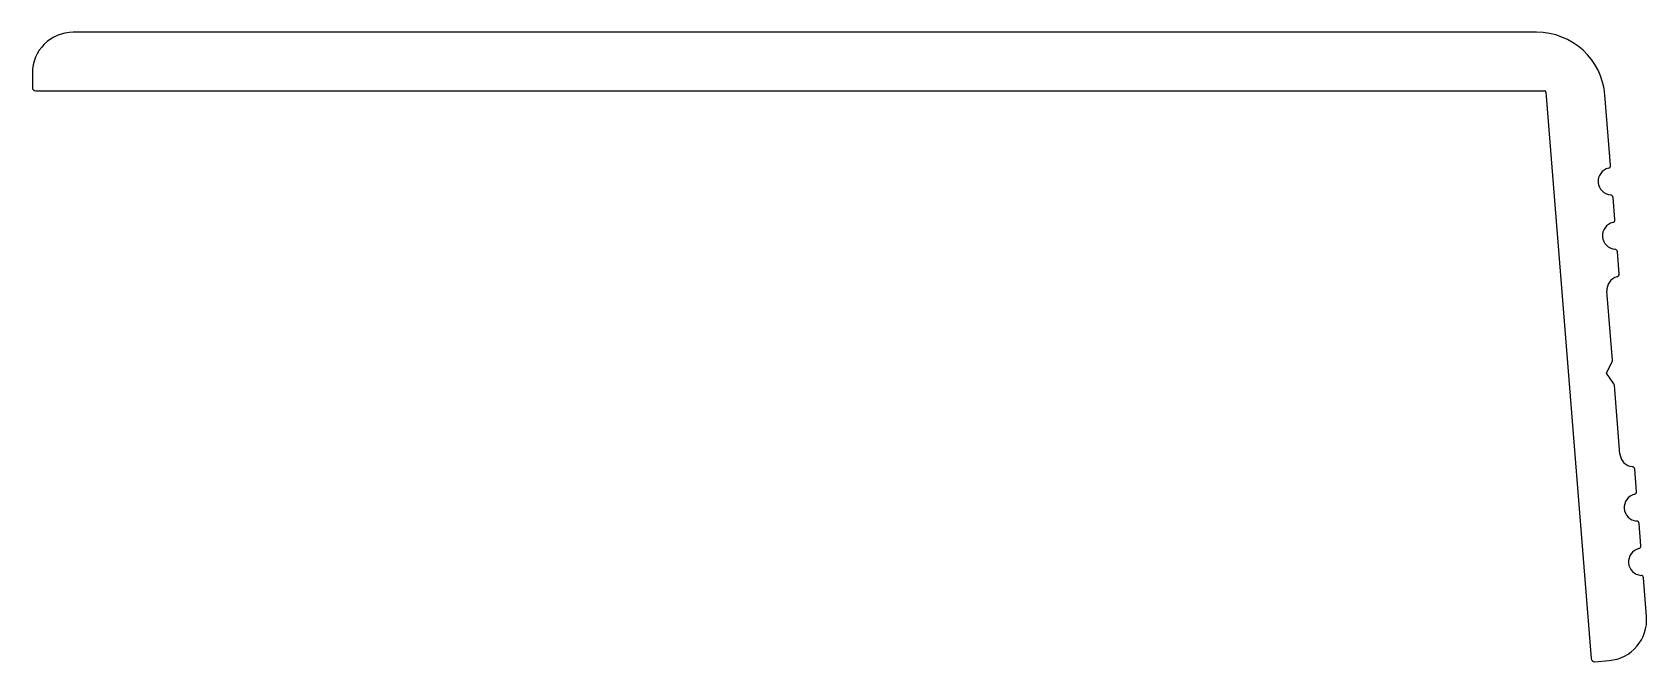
# Model space of a CAD drawing. Extents: x 1826 to 1945, y 2307 to 2354.
import ezdxf

# ---------------------------------------------------------------- set-up
doc = ezdxf.new("R2010")
doc.units = 0
doc.layers.get('0').update_dxf_attribs({"linetype": 'CONTINUOUS'})

msp = doc.modelspace()

# ---------------------------------------------------------------- linework, layer by layer
for p, q in [((1936.61, 2353.59), (1829.26, 2353.59)), ((1826.26, 2350.59), (1826.26, 2349.54)), ((1826.51, 2349.29), (1937.19, 2349.29)), ((1937.29, 2349.2), (1940.62, 2307.64)), ((1942.04, 2343.83), (1941.62, 2348.99)), ((1942.36, 2339.85), (1942.23, 2341.48)), ((1942.67, 2335.86), (1942.54, 2337.49)), ((1942.18, 2329.54), (1941.77, 2334.6)), ((1941.75, 2328.58), (1942.16, 2329.44)), ((1942.29, 2327.8), (1941.75, 2328.58)), ((1942.73, 2322.64), (1942.32, 2327.7)), ((1943.95, 2319.91), (1943.82, 2321.54)), ((1944.27, 2315.92), (1944.14, 2317.55)), ((1944.69, 2310.73), (1944.46, 2313.57)), ((1940.89, 2307.41), (1941.93, 2307.5))]:
    msp.add_line(p, q)
for centre, radius, start, end in [((1829.26, 2350.59), 3, 90, 180), ((1936.64, 2348.59), 5, 4.5748, 90.318), ((1826.51, 2349.54), 0.25, 180, 270), ((1937.19, 2349.19), 0.1, 4.574, 90), ((1942.13, 2342.66), 1, 104.1565, 264.9912), ((1941.84, 2343.82), 0.2, 284.219, 4.618), ((1942.03, 2341.46), 0.2, 4.6185, 84.9158), ((1942.45, 2338.67), 1, 104.1573, 264.9907), ((1942.16, 2339.83), 0.2, 284.219, 4.618), ((1942.34, 2337.47), 0.2, 4.574, 84.929), ((1942.77, 2334.68), 1, 104.1637, 184.5884), ((1942.47, 2335.84), 0.2, 284.2218, 4.574), ((1941.98, 2329.52), 0.2, 334.6316, 4.574), ((1942.12, 2327.69), 0.2, 4.574, 34.574), ((1943.73, 2322.72), 1, 184.5867, 264.9882), ((1943.62, 2321.52), 0.2, 4.6189, 84.9065), ((1944.04, 2318.73), 1, 104.1565, 264.9912), ((1943.75, 2319.9), 0.2, 284.219, 4.574), ((1943.94, 2317.54), 0.2, 4.6184, 84.9162), ((1944.36, 2314.74), 1, 104.1565, 264.9912), ((1944.07, 2315.91), 0.2, 284.219, 4.574), ((1944.26, 2313.55), 0.2, 4.574, 84.9153), ((1941.69, 2310.49), 3, 274.574, 4.574), ((1940.87, 2307.66), 0.25, 184.574, 274.574)]:
    msp.add_arc(centre, radius, start, end)

doc.saveas('drawing.dxf')
